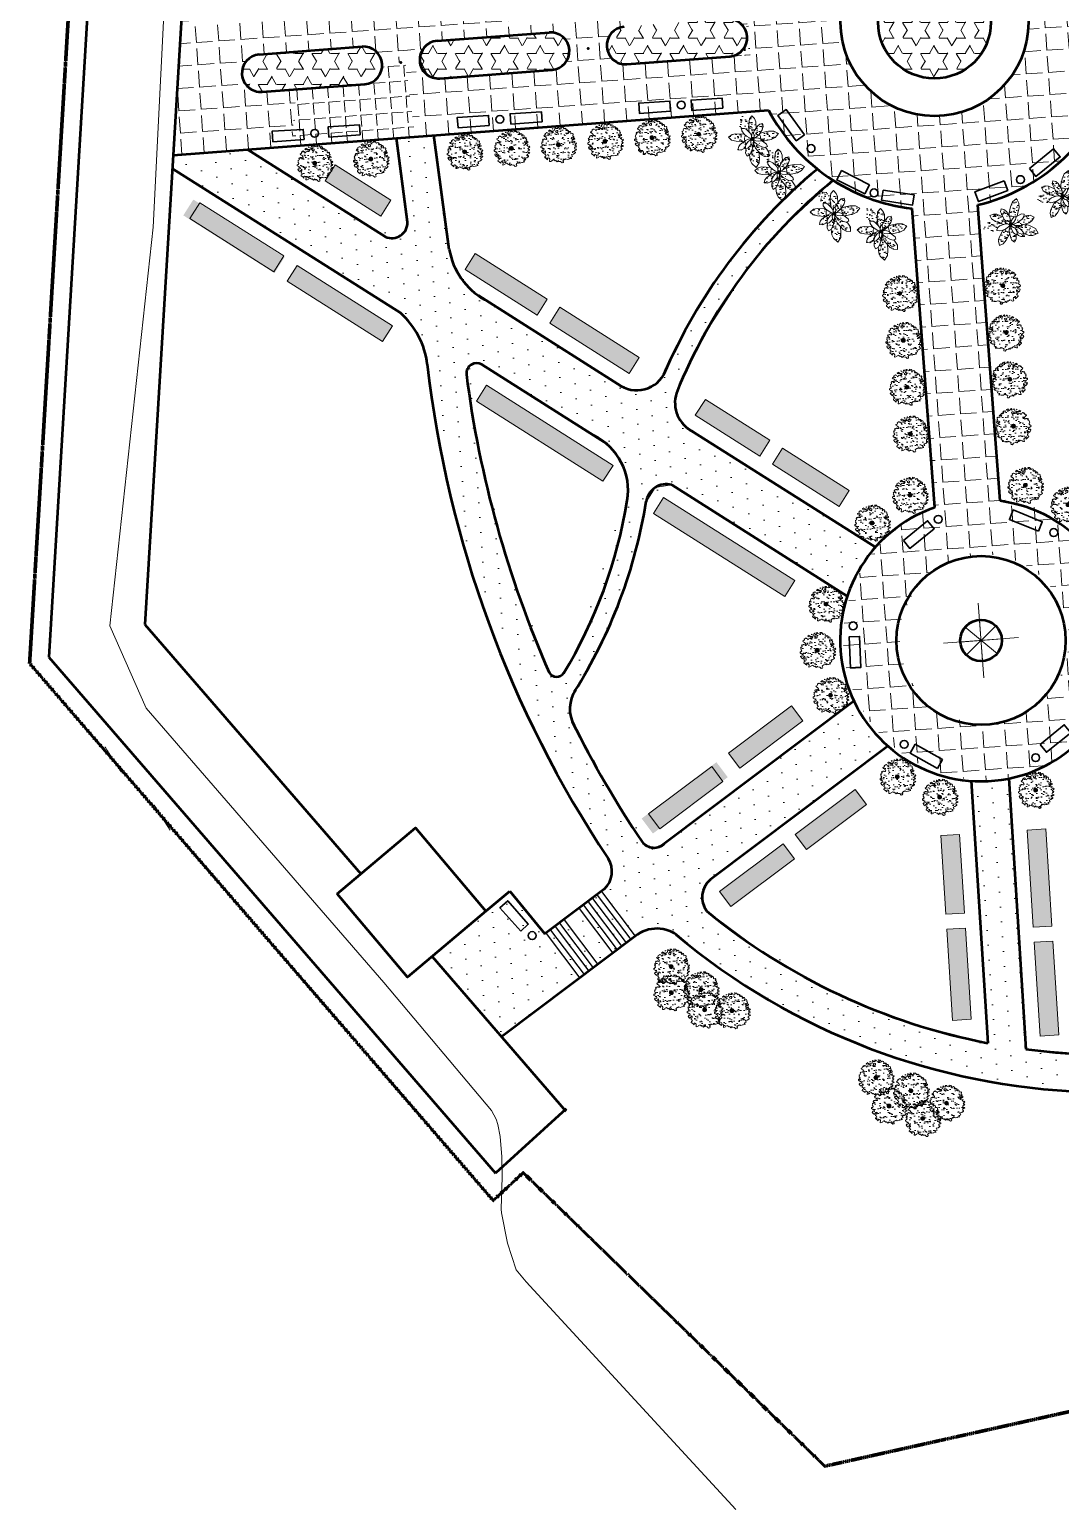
# Model space of a CAD drawing. Header units: millimetres. Extents: x -1763 to 200130, y 32327 to 185293.
# Drawn here: x -1763 to 53097, y 32327 to 111126 of the extents above; entities that cross this region are included whole.
import ezdxf

# ---------------------------------------------------------------- set-up
doc = ezdxf.new("R2010")
doc.units = ezdxf.units.MM
for name, pattern in [('HIDDEN', [9.525, 6.35, -3.175]), ('PS-GOST2.303 5', [24, 20, -1.5, 1, -1.5]), ('PS-GOST2.303 6', [12, 8, -1.5, 1, -1.5])]:
    doc.linetypes.add(name, pattern=pattern)
doc.layers.add('2', color=7, linetype='Continuous')
for name, color, linetype, lineweight in [('3', 7, 'Continuous', 9), ('4', 7, 'Continuous', 25), ('5', 7, 'Continuous', 20), ('bord', 7, 'PS-GOST2.303 6', 100), ('build', 7, 'Continuous', 90), ('parking', 7, 'Continuous', 15), ('road', 7, 'Continuous', 50), ('trees', 7, 'Continuous', 20)]:
    doc.layers.add(name, color=color, linetype=linetype, lineweight=lineweight)
pattern_1 = [(274.3221, (107564.3, 163134.55), (822.654, 62.174), [600, -225]), (4.3221, (107564.3, 163134.55), (-62.174, 822.654), [600, -225])]
pattern_2 = [(4, (-124235629.9, -85020526.1), (-82.832325, 1184.5574315), [863.6, -323.85]), (94, (-124235629.9, -85020526.1), (-1184.5574315, -82.832325), [863.6, -323.85])]
pattern_3 = [(94, (-123843172.2, -85020526.1), (-819.5010654, 340.5390314), [0, -793.75])]
pattern_4 = [(0, (-129531463.2, -103244618.1), (0, 824.889), [476.25, -476.25]), (60, (-129531463.2, -103244618.1), (-714.3748293, 412.4445), [476.25, -476.25]), (120, (-129531225.1, -103244205.6), (-714.3748293, -412.4445), [476.25, -476.25])]
pattern_5 = [(37.5, (-124632192.6, -85138317.2), (-32.000626, 978.8264747), [0, -772.16, 0, -863.6, 0, -825.5]), (7.5, (-124632192.6, -85138317.2), (899.046566, 1433.650201), [0, -416.56, 0, -695.96, 0, -266.7]), (327.5, (-124632817.5, -85138317.2), (1581.9847405, 2.8743694), [0, -254, 0, -914.4, 0, -1193.8]), (317.5, (-124632817.5, -85138317.2), (1527.112905, 445.858647), [0, -127, 0, -599.44, 0, -685.8])]

# ---------------------------------------------------------------- blocks, each defined once
blk = doc.blocks.new('K12-2')
at = {"linetype": 'Continuous'}
h = blk.add_hatch(dxfattribs=at)
h.set_pattern_fill('AR-SAND', scale=2, style=0)
h.paths.add_polyline_path([(107, 192), (104, 199), (111, 208), (105, 218), (93, 225), (78, 215), (60, 238), (63, 240), (37, 243), (33, 236), (49, 227), (27, 221), (8, 228), (3, 240), (-16, 239), (-3, 230), (-7, 220), (-36, 222), (-39, 233), (-44, 232), (-50, 213), (-48, 198), (-67, 191), (-88, 186), (-98, 177), (-64, 176), (-76, 160), (-96, 158), (-114, 163), (-120, 146), (-128, 141), (-137, 159), (-147, 162), (-154, 166), (-160, 163), (-168, 159), (-178, 153), (-177, 150), (-175, 145), (-182, 133), (-192, 128), (-198, 124), (-192, 115), (-186, 112), (-175, 107), (-161, 90), (-157, 80), (-162, 73), (-169, 73), (-176, 74), (-182, 78), (-187, 79), (-195, 75), (-201, 70), (-206, 74), (-214, 62), (-207, 54), (-210, 44), (-220, 40), (-228, 34), (-219, 30), (-226, 13), (-219, 8), (-213, -6), (-225, -19), (-236, -22), (-236, -36), (-225, -43), (-216, -45), (-213, -58), (-201, -48), (-200, -52), (-194, -74), (-205, -78), (-220, -76), (-226, -87), (-211, -107), (-196, -117), (-191, -102), (-182, -95), (-180, -82), (-172, -88), (-172, -103), (-183, -130), (-171, -140), (-164, -150), (-181, -159), (-183, -172), (-162, -187), (-145, -203), (-145, -187), (-139, -177), (-124, -183), (-114, -196), (-118, -228), (-103, -226), (-88, -220), (-85, -212), (-63, -202), (-60, -206), (-41, -219), (-32, -215), (-15, -233), (1, -214), (3, -226), (32, -228), (53, -247), (70, -243), (72, -232), (64, -218), (73, -208), (87, -196), (94, -200), (104, -192), (120, -200), (143, -194), (150, -193), (183, -185), (165, -178), (175, -167), (194, -158), (181, -134), (207, -128), (226, -114), (232, -110), (233, -101), (217, -94), (220, -81), (229, -73), (237, -72), (249, -65), (243, -58), (223, -56), (221, -41), (229, -30), (241, -33), (247, -16), (235, -16), (225, -3), (235, 5), (249, 19), (243, 27), (229, 23), (218, 29), (225, 51), (211, 42), (204, 44), (184, 52), (182, 51), (195, 65), (204, 67), (223, 79), (222, 90), (207, 97), (201, 90), (198, 82), (205, 77), (189, 74), (176, 85), (184, 98), (205, 103), (211, 112), (200, 123), (202, 142), (195, 151), (170, 147), (172, 164), (167, 178), (157, 181), (145, 166), (136, 170), (144, 183), (138, 196), (122, 201), (128, 190)])
h.paths.add_polyline_path([(-13, 164), (-28, 170), (-36, 184), (-21, 195), (-4, 192), (-5, 177)], flags=16)
h.paths.add_polyline_path([(26, 0, -1), (-26, 0, -1)], flags=16)
h = blk.add_hatch(color=256, dxfattribs=at)
edge = h.paths.add_edge_path()
edge.add_arc((0, 0), 26.1, 0, 360)
for p, q in [((-110, 204), (-131, 190)), ((-76, 221), (-84, 215)), ((-84, 215), (-73, 214)), ((-73, 214), (-72, 220)), ((-44, 232), (-50, 213)), ((-50, 213), (-48, 198)), ((-39, 233), (-44, 232)), ((-36, 222), (-39, 233)), ((-7, 220), (-36, 222)), ((3, 240), (-16, 239)), ((-16, 239), (-3, 230)), ((-3, 230), (-7, 220)), ((8, 228), (3, 240)), ((27, 221), (8, 228)), ((49, 227), (27, 221)), ((37, 243), (33, 236)), ((33, 236), (49, 227)), ((63, 240), (37, 243)), ((60, 238), (63, 240)), ((78, 215), (60, 238)), ((93, 225), (78, 215)), ((105, 218), (93, 225)), ((104, 199), (111, 208)), ((111, 208), (105, 218)), ((-220, 40), (-228, 34)), ((-228, 34), (-219, 30)), ((-219, 30), (-226, 13)), ((-226, 13), (-219, 8)), ((-210, 44), (-220, 40)), ((-219, 8), (-213, -6)), ((-206, 74), (-214, 62)), ((-214, 62), (-207, 54)), ((-207, 54), (-210, 44)), ((-201, 70), (-206, 74)), ((-195, 75), (-201, 70)), ((-192, 128), (-198, 124)), ((-198, 124), (-192, 115)), ((-187, 79), (-195, 75)), ((-182, 133), (-192, 128)), ((-192, 115), (-186, 112)), ((-182, 78), (-187, 79)), ((-186, 112), (-175, 107)), ((-175, 145), (-182, 133)), ((-176, 74), (-182, 78)), ((-168, 159), (-178, 153)), ((-178, 153), (-177, 150)), ((-177, 150), (-175, 145)), ((-169, 73), (-176, 74)), ((-175, 107), (-161, 90)), ((-162, 73), (-169, 73)), ((-160, 163), (-168, 159)), ((-157, 80), (-162, 73)), ((-161, 90), (-157, 80)), ((-154, 166), (-160, 163)), ((-147, 162), (-154, 166)), ((-137, 159), (-147, 162)), ((-128, 141), (-137, 159)), ((-131, 190), (-126, 183)), ((-120, 146), (-128, 141)), ((-126, 183), (-105, 186)), ((-114, 163), (-120, 146)), ((-96, 158), (-114, 163)), ((-111, 200), (-111, 200)), ((-95, 193), (-111, 200)), ((-105, 186), (-95, 193)), ((-88, 186), (-98, 177)), ((-98, 177), (-64, 176)), ((-76, 160), (-96, 158)), ((-67, 191), (-88, 186)), ((-64, 176), (-76, 160)), ((-48, 198), (-67, 191)), ((-21, 195), (-36, 184)), ((-36, 184), (-28, 170)), ((-28, 170), (-13, 164)), ((-4, 192), (-21, 195)), ((-13, 164), (-5, 177)), ((-5, 177), (-4, 192)), ((6, 4), (0, 0)), ((0, 0), (2, -5)), ((5, -3), (8, 1)), ((107, 192), (104, 199)), ((128, 190), (107, 192)), ((138, 196), (122, 201)), ((122, 201), (128, 190)), ((136, 170), (144, 183)), ((145, 166), (136, 170)), ((144, 183), (138, 196)), ((157, 181), (145, 166)), ((167, 178), (157, 181)), ((172, 164), (167, 178)), ((170, 147), (172, 164)), ((195, 151), (170, 147)), ((176, 85), (184, 98)), ((189, 74), (176, 85)), ((182, 51), (195, 65)), ((184, 52), (182, 51)), ((184, 98), (205, 103)), ((204, 44), (184, 52)), ((205, 77), (189, 74)), ((202, 142), (195, 151)), ((195, 65), (204, 67)), ((201, 90), (198, 82)), ((198, 82), (205, 77)), ((200, 123), (202, 142)), ((211, 112), (200, 123)), ((207, 97), (201, 90)), ((204, 67), (223, 79)), ((211, 42), (204, 44)), ((205, 103), (211, 112)), ((222, 90), (207, 97)), ((225, 51), (211, 42)), ((218, 29), (225, 51)), ((229, 23), (218, 29)), ((223, 79), (222, 90)), ((225, -3), (235, 5)), ((243, 27), (229, 23)), ((235, 5), (249, 19)), ((249, 19), (243, 27)), ((-225, -19), (-236, -22)), ((-236, -22), (-236, -36)), ((-236, -36), (-225, -43)), ((-220, -76), (-226, -87)), ((-226, -87), (-211, -107)), ((-213, -6), (-225, -19)), ((-225, -43), (-216, -45)), ((-205, -78), (-220, -76)), ((-216, -45), (-213, -58)), ((-213, -58), (-201, -48)), ((-211, -107), (-196, -117)), ((-194, -74), (-205, -78)), ((-201, -48), (-200, -52)), ((-200, -52), (-194, -74)), ((-196, -117), (-191, -102)), ((-191, -102), (-182, -95)), ((-172, -103), (-183, -130)), ((-183, -130), (-171, -140)), ((-181, -159), (-183, -172)), ((-183, -172), (-162, -187)), ((-182, -95), (-180, -82)), ((-164, -150), (-181, -159)), ((-180, -82), (-172, -88)), ((-172, -88), (-172, -103)), ((-171, -140), (-164, -150)), ((-162, -187), (-145, -203)), ((-145, -187), (-139, -177)), ((-145, -203), (-145, -187)), ((-139, -177), (-124, -183)), ((-124, -183), (-114, -196)), ((-114, -196), (-118, -228)), ((2, -5), (5, -3)), ((73, -208), (87, -196)), ((87, -196), (94, -200)), ((94, -200), (104, -192)), ((104, -192), (120, -200)), ((120, -200), (143, -194)), ((143, -194), (150, -193)), ((150, -193), (183, -185)), ((165, -178), (175, -167)), ((183, -185), (165, -178)), ((175, -167), (194, -158)), ((181, -134), (207, -128)), ((194, -158), (181, -134)), ((207, -128), (226, -114)), ((217, -94), (220, -81)), ((233, -101), (217, -94)), ((220, -81), (229, -73)), ((221, -41), (229, -30)), ((223, -56), (221, -41)), ((243, -58), (223, -56)), ((235, -16), (225, -3)), ((226, -114), (232, -110)), ((229, -30), (241, -33)), ((229, -73), (237, -72)), ((232, -110), (233, -101)), ((247, -16), (235, -16)), ((237, -72), (249, -65)), ((241, -33), (247, -16)), ((249, -65), (243, -58)), ((-118, -228), (-103, -226)), ((-103, -226), (-88, -220)), ((-88, -220), (-85, -212)), ((-85, -212), (-63, -202)), ((-63, -202), (-60, -206)), ((-60, -206), (-41, -219)), ((-41, -219), (-32, -215)), ((-32, -215), (-15, -233)), ((-15, -233), (1, -214)), ((1, -214), (3, -226)), ((3, -226), (32, -228)), ((32, -228), (53, -247)), ((53, -247), (70, -243)), ((64, -218), (73, -208)), ((72, -232), (64, -218)), ((70, -243), (72, -232))]:
    blk.add_line(p, q, dxfattribs=at)
blk.add_circle((0, 0), 26.1, dxfattribs=at)
blk = doc.blocks.new('I_FURN_PLANTS_3D - TYPE 1_P')
at = {"linetype": 'Continuous'}
h = blk.add_hatch(dxfattribs=at)
h.set_pattern_fill('AR-SAND', scale=2, style=0)
h.paths.add_polyline_path([(-9, 137), (-5, 186), (31, 280), (75, 356), (146, 398), (173, 321), (169, 247), (122, 125), (95, 88), (95, 114), (71, 109), (33, 126)])
h.paths.add_polyline_path([(223, 100), (250, 105), (327, 105), (386, 68), (344, 13), (296, -14), (152, -38), (81, -30), (51, -20), (39, -10), (26, -7), (27, -6), (27, 0), (62, 0), (112, 13), (191, 57), (221, 92)])
h.paths.add_polyline_path([(229, -25), (319, -70), (385, -117), (422, -197), (332, -223), (272, -215), (190, -177), (190, -170), (163, -125), (107, -58), (60, -25), (57, -24), (51, -20), (81, -30), (152, -38)])
h.paths.add_polyline_path([(57, -24), (60, -25), (107, -58), (163, -125), (190, -170), (190, -225), (137, -218), (103, -195), (81, -170), (87, -148), (77, -103), (59, -64), (65, -65), (98, -65), (78, -41)])
h.paths.add_polyline_path([(-11, -25), (-29, -62), (-39, -112), (-28, -220), (-14, -256), (25, -294), (57, -251), (61, -200), (59, -172), (44, -164), (26, -144), (0, -82), (-5, -46), (-3, -27)])
h.paths.add_polyline_path([(-110, -69), (-132, -75), (-215, -190), (-233, -246), (-225, -316), (-159, -300), (-107, -248), (-36, -147), (-38, -124), (-58, -117), (-84, -99)])
h.paths.add_polyline_path([(-239, 75), (-321, 81), (-391, 58), (-460, -1), (-390, -59), (-285, -77), (-213, -76), (-238, -64), (-208, -23), (-181, -5), (-130, 7), (-130, 17), (-149, 23)])
h.paths.add_polyline_path([(-110, 12), (-149, 23), (-245, 80), (-300, 125), (-319, 184), (-258, 199), (-203, 188), (-112, 137), (-95, 91), (-66, 56), (-95, 54), (-74, 31), (-50, 12), (-100, 14)])
h.paths.add_polyline_path([(-66, 56), (-95, 91), (-130, 183), (-139, 221), (-125, 267), (-79, 249), (-42, 210), (-4, 125), (6, 68), (3, 27), (-6, 26), (-10, 34), (-34, 51)])
h = blk.add_hatch(color=256, dxfattribs=at)
edge = h.paths.add_edge_path()
edge.add_arc((0, 0), 27.1, 0, 360)
at = {"color": 0, "linetype": 'ByBlock', "lineweight": -2}
for p, q in [((-8, -13), (-15, -12)), ((-7, -19), (-8, -13)), ((81, -30), (51, -20))]:
    blk.add_line(p, q, dxfattribs=at)
for points in [[(-3, 17), (2, 21), (6, 68), (-4, 125), (-42, 210), (-79, 249), (-125, 267), (-139, 221), (-130, 183), (-95, 91), (-66, 56)], [(95, 88), (122, 125), (169, 247), (173, 321), (146, 398), (75, 356), (31, 280), (-5, 186), (-9, 137)], [(-112, 136), (-203, 188), (-258, 199), (-319, 184), (-300, 125), (-239, 75), (-149, 23), (-110, 12)], [(-48, 12), (-52, 13), (-100, 14), (-181, -5), (-208, -23), (-238, -64), (-200, -83), (-138, -77), (-86, -62), (-40, -37), (-13, -10), (-13, -3)], [(12, 5), (17, 0), (62, 0), (112, 13), (191, 57), (221, 92), (233, 135), (191, 144), (116, 117)], [(223, 100), (250, 105), (327, 105), (386, 68), (344, 13), (296, -14), (152, -38), (81, -30)], [(-132, -75), (-215, -190), (-233, -246), (-225, -316), (-159, -300), (-107, -248), (-36, -147)], [(2, -16), (-10, -21), (-29, -62), (-39, -112), (-28, -220), (-14, -256), (25, -294), (57, -251), (61, -200), (59, -172)], [(59, -64), (77, -103), (87, -148), (78, -181), (44, -164), (26, -144), (0, -82), (-5, -46), (-2, -17)], [(81, -170), (103, -195), (137, -218), (190, -225), (190, -170), (163, -125), (107, -58), (60, -25), (57, -24)], [(190, -177), (272, -215), (332, -223), (422, -197), (385, -117), (319, -70), (229, -25)]]:
    blk.add_lwpolyline(points, dxfattribs=at)
for points in [[(-74, 31), (-33, 0), (-14, -3), (-5, 0), (-3, 2), (-2, 6), (-3, 21), (-10, 34), (-34, 51), (-63, 56), (-95, 54)], [(95, 87), (95, 114), (70, 109), (41, 84), (18, 57), (8, 33), (3, 10), (5, 6), (10, 5), (32, 11), (55, 28), (86, 66)], [(78, -41), (39, -10), (14, -2), (3, -3), (0, -11), (3, -25), (12, -40), (36, -58), (65, -65), (98, -65)]]:
    blk.add_lwpolyline(points, close=True, dxfattribs=at)
blk.add_lwpolyline([(71, 109, 0.158589), (-7, 130)], format="xyb", dxfattribs=at)
at = {"linetype": 'Continuous'}
blk.add_circle((0, 0), 27.1, dxfattribs=at)
at = {"color": 0, "linetype": 'ByBlock', "lineweight": -2}
for start, end in [(172.4345, 176.9296), (149.2581, 153.7532), (21.2653, 25.7604), (212.1423, 223.5771), (229.8179, 257.6637), (265.2848, 278.7499), (306.6551, 316.418), (323.0282, 344.4965)]:
    blk.add_arc((0, 0), 130, start, end, dxfattribs=at)

msp = doc.modelspace()

# ---------------------------------------------------------------- hatches: boundary and pattern name
at = {"layer": '3'}
h = msp.add_hatch(dxfattribs=at)
h.set_pattern_fill('ANGLE', color=256, scale=170, angle=4, style=0)
h.set_pattern_definition(pattern_2)
h.paths.add_polyline_path([(172157, 167627), (168957, 166201), (184378, 127133), (185213, 124817), (185947, 122101), (182980, 121389), (173560, 119127), (173794, 118155), (173934, 117572), (172864, 117315), (172724, 117898), (172490, 118871), (169817, 118229), (161051, 116124), (160988, 116284), (156525, 115213), (156142, 116183), (138155, 109083), (137823, 108952), (139755, 104059), (163218, 113320, -0.075269), (164677, 113655), (175831, 114498, 0.414214), (178596, 117715), (178522, 118690), (184196, 119093), (184268, 118144, 0.414214), (187486, 115379), (189371, 115521, 0.159928), (192253, 116714)], flags=16)
h.paths.add_polyline_path([(91333, 165453), (92468, 166430), (93299, 166849), (94748, 167180), (124602, 169436), (126275, 169280), (127633, 168688), (128548, 167952), (129277, 167006), (130090, 165120), (131321, 162001), (132033, 160198), (133200, 158777), (134150, 158376), (135911, 158504), (137803, 153711), (136049, 153018), (135278, 154972), (131650, 153540), (132142, 151476), (122535, 147684), (120643, 152477), (120944, 153697), (121723, 156848), (122299, 159425), (122255, 161326), (121634, 163283), (120689, 164733), (119266, 166011), (117595, 166841), (116721, 167076), (110546, 166870), (105729, 166506), (99873, 166063), (94316, 165643)])
h.paths.add_polyline_path([(123132, 154042), (122791, 154795), (123024, 155860), (123711, 158641), (124199, 160617), (124791, 163011), (125415, 165140), (126553, 165791), (127548, 165498), (128374, 164019), (129110, 162154), (130382, 158363), (130134, 157168), (129049, 155868), (127290, 155101), (124158, 153865)], flags=16)
h.paths.add_polyline_path([(81583, 166176), (82521, 166025), (83379, 165874), (84922, 164969), (85800, 163986), (86439, 162658), (88388, 138553), (88830, 135947), (89522, 134094), (92927, 135438), (91945, 137925), (119299, 146407), (122535, 147684), (120643, 152477), (97125, 143195), (95492, 142617), (94091, 142637), (92982, 143090), (92184, 143777), (91463, 145138), (91294, 146545), (90156, 162753), (90505, 164105), (90992, 165008), (91333, 165453), (91901, 165942), (92468, 166430), (92884, 166640), (94024, 167015), (94551, 167161)])
h.paths.add_polyline_path([(97165, 103696), (99521, 103941), (101376, 104498), (102138, 102566), (102160, 100419), (101514, 99389), (100295, 98618), (97106, 98371), (93259, 98942), (89980, 100196), (87306, 101879), (87306, 101879), (84078, 105138), (82569, 107536), (81202, 111105), (80747, 113642), (80660, 115362), (80768, 117276), (81067, 119062), (81634, 121035), (82220, 122477), (83076, 124099), (83457, 124705), (84829, 126514), (86012, 127745), (87287, 128831), (88373, 129485), (89400, 129666), (91069, 129159), (92191, 127768), (92953, 125836), (91422, 125096), (89346, 123560), (88468, 122646), (87209, 120865), (86387, 119095), (85751, 116312), (85708, 114602), (85857, 113239), (86495, 110955), (88124, 108107), (89281, 106835), (91040, 105468), (93787, 104205), (95174, 103870)], flags=16)
edge = h.paths.add_edge_path(flags=16)
edge.add_arc((94703, 114462), 3000, 0, 360)
h.paths.add_polyline_path([(172157, 167627), (168957, 166201), (185213, 124817), (185947, 122101), (173560, 119127), (173934, 117572), (172864, 117315), (172490, 118871), (161051, 116124), (160988, 116284), (156525, 115213), (156142, 116183), (137823, 108952), (139755, 104059), (160569, 112274), (162198, 112918), (163218, 113320), (163935, 113542), (164677, 113655), (176786, 114732), (177880, 115534), (178605, 117489), (178522, 118690), (184196, 119093), (184426, 117385), (184804, 116647), (185304, 116095), (187259, 115370), (188428, 115450), (191302, 116071), (192253, 116714)])
h.paths.add_polyline_path([(172157, 167627), (168957, 166201)], flags=17)
h.paths.add_polyline_path([(172157, 167627), (192253, 116714), (191302, 116071), (188428, 115450), (187259, 115370), (185304, 116095), (184804, 116647), (184426, 117385), (184196, 119093), (178522, 118690), (178605, 117489), (177880, 115534), (176786, 114732), (164677, 113655), (163935, 113542), (163218, 113320), (162198, 112918), (160569, 112274), (139755, 104059), (137823, 108952), (156142, 116183), (156525, 115213), (160988, 116284), (161051, 116124), (172490, 118871), (172864, 117315), (173934, 117572), (173560, 119127), (185947, 122101), (185213, 124817), (168957, 166201)], flags=17)
h.paths.add_polyline_path([(139755, 104059), (137823, 108952)], flags=17)
h.paths.add_polyline_path([(89522, 134094), (92927, 135438), (107944, 97392), (104642, 96042), (101772, 95279), (97660, 94862), (93640, 95260), (91561, 95983), (88249, 97150), (85926, 98553), (84129, 99962), (82235, 101860), (79451, 105946), (78188, 108951), (77904, 109890), (77778, 111387), (77472, 112609), (77456, 113333), (77327, 114974), (77313, 117868), (78007, 121219), (78526, 122742), (79402, 124696), (80164, 126051), (81493, 127958), (82850, 129515), (83745, 130387), (85443, 131778), (87666, 133195)])
edge = h.paths.add_edge_path()
edge.add_line((135924, 158509), (141295, 160629))
edge.add_line((141295, 160629), (160909, 171706))
edge.add_line((160909, 171706), (161910, 172135))
edge.add_line((161910, 172135), (163921, 172408))
edge.add_line((163921, 172408), (169560, 172834))
edge.add_line((169560, 172834), (186937, 174148))
edge.add_line((186937, 174148), (188040, 174109))
edge.add_line((188040, 174109), (189493, 173662))
edge.add_line((189493, 173662), (190611, 172921))
edge.add_line((190611, 172921), (174722, 171720))
edge.add_line((174722, 171720), (174090, 171603))
edge.add_line((174090, 171603), (173063, 171063))
edge.add_line((173063, 171063), (172405, 170321))
edge.add_line((172405, 170321), (171948, 168729))
edge.add_line((171948, 168729), (172157, 167627))
edge.add_line((172157, 167627), (168957, 166201))
edge.add_line((168957, 166201), (167985, 168464))
edge.add_line((167985, 168464), (166666, 170949))
edge.add_line((166666, 170949), (155588, 164661))
edge.add_line((155588, 164661), (154798, 166052))
edge.add_line((154798, 166052), (153841, 165509))
edge.add_line((153841, 165509), (154631, 164118))
edge.add_line((154631, 164118), (144382, 158300))
edge.add_line((144382, 158300), (144456, 158170))
edge.add_line((144456, 158170), (144463, 158151))
edge.add_line((144463, 158151), (140471, 155885))
edge.add_line((140471, 155885), (140854, 154915))
edge.add_line((140854, 154915), (137803, 153711))
edge.add_line((137803, 153711), (135911, 158504))
edge = h.paths.add_edge_path()
edge.add_line((137823, 108952), (139755, 104059))
edge.add_line((139755, 104059), (88077, 83661))
edge.add_line((88077, 83661), (87034, 82968))
edge.add_line((87034, 82968), (90415, 92335))
edge.add_line((90415, 92335), (90817, 90833))
edge.add_line((90817, 90833), (91317, 90190))
edge.add_line((91317, 90190), (93415, 89335))
edge.add_line((93415, 89335), (96221, 90223))
edge.add_line((96221, 90223), (104103, 93362))
edge.add_line((104103, 93362), (104928, 94169))
edge.add_line((104928, 94169), (105048, 94756))
edge.add_line((105048, 94756), (104626, 96082))
edge.add_line((104626, 96082), (107944, 97392))
edge.add_line((107944, 97392), (108814, 95188))
edge.add_line((108814, 95188), (134830, 107771))
edge.add_line((134830, 107771), (137823, 108952))
h.paths.add_polyline_path([(40038, 142103), (38223, 139798), (37638, 138037), (37516, 136739), (37812, 134731), (37812, 134731), (39759, 131620), (41298, 130544), (43793, 129809), (46574, 130019), (47492, 130459), (49269, 131682), (50698, 133600), (50977, 134228), (51445, 136739), (51381, 137682), (51073, 138986), (49780, 141259), (48067, 142710)])
edge = h.paths.add_edge_path(flags=16)
edge.add_arc((44481, 136739), 2489, 0, 360)
h.paths.add_polyline_path([(43733, 121159), (43071, 129919), (43793, 129809), (45006, 129794), (46202, 129991), (46568, 130095), (47218, 121486), (46397, 121520), (44520, 121343)])
h = msp.add_hatch(dxfattribs=at)
h.set_pattern_fill('ANGLE', color=256, scale=170, angle=4, style=0)
h.set_pattern_definition(pattern_2)
h.paths.add_polyline_path([(36425, 110767, 1), (56368, 112274, 0.000624), (56366, 112299), (56365, 112304), (56366, 112308, 0.998271)])
h.paths.add_polyline_path([(51383, 111897, -1), (41411, 111143, -1)], flags=16)
h = msp.add_hatch(dxfattribs=at)
h.set_pattern_fill('ANGLE', color=256, scale=170, angle=4, style=0)
h.set_pattern_definition(pattern_2)
h.paths.add_polyline_path([(25891, 110973, -0.414214), (26964, 110052), (28958, 110202, -0.414214), (29880, 111275), (30303, 111307), (30368, 112422), (26901, 113230), (24197, 113854), (17699, 113363), (18230, 109391), (18998, 109450, -0.414214), (19920, 110522)])
h.paths.add_polyline_path([(30368, 112422), (30480, 114329), (24197, 113854), (26901, 113230)])
h.paths.add_polyline_path([(34162, 111598), (36400, 111768, -0.039664), (36564, 113343), (36640, 114794), (30480, 114329), (30368, 112422), (31299, 112205)])
h.paths.add_polyline_path([(37125, 106808), (37215, 107558, -0.058019), (36551, 109773), (30185, 109292), (30008, 106270)])
h.paths.add_polyline_path([(30008, 106270), (30185, 109292), (30031, 109281, -0.414214), (28958, 110202), (26964, 110052, -0.414214), (26042, 108979), (20071, 108528, -0.414214), (18998, 109450), (18230, 109391), (18760, 105420)])
h.paths.add_polyline_path([(17761, 105345), (18760, 105420), (18230, 109391), (17004, 109299, -0.414214), (16082, 108226), (12441, 107951), (12166, 104922)], flags=17)
h.paths.add_polyline_path([(17761, 105345), (18760, 105420), (17699, 113363), (16702, 113287), (7657, 112604), (7578, 112109), (7353, 110261), (7300, 107575), (7383, 104753), (7374, 104560)])
h.paths.add_polyline_path([(10609, 107813), (16082, 108226, 0.414214), (17004, 109299, 0.414214), (15931, 110221), (10458, 109807, 0.414214), (9537, 108734, 0.414214)], flags=16)
h.paths.add_polyline_path([(7374, 104560), (7383, 104753), (7300, 107575), (7353, 110261), (7578, 112109), (7657, 112604), (6355, 112505), (5873, 104446)])
h.paths.add_polyline_path([(18566, 104890), (34542, 104890), (34542, 106390), (18566, 106390)], flags=9)
h = msp.add_hatch(dxfattribs=at)
h.set_pattern_fill('ANGLE', color=256, scale=3000, style=0)
h.set_pattern_definition(pattern_1)
h.paths.add_polyline_path([(36400, 111256, -0.012788), (36400, 111768), (35353, 111688, -0.295761), (36308, 111167, -0.225007)])
h.paths.add_polyline_path([(36551, 109773, -0.030101), (36412, 110968, -0.045324), (36386, 110977, -0.053506), (36425, 110767, -0.414369), (35503, 109694)])
h = msp.add_hatch(dxfattribs=at)
h.set_pattern_fill('ANGLE', color=256, scale=3000, style=0)
h.set_pattern_definition([(274.3221, (107599.3, 163137.2), (822.654, 62.174), [600, -225]), (4.3221, (107599.3, 163137.2), (-62.174, 822.654), [600, -225])])
h.paths.add_polyline_path([(36435, 111259, -0.012788), (36435, 111770), (35388, 111691, -0.295761), (36343, 111170, -0.225007)])
h.paths.add_polyline_path([(36586, 109776, -0.030101), (36447, 110971, -0.045324), (36421, 110980, -0.053506), (36460, 110770, -0.414369), (35538, 109697)])
h = msp.add_hatch(dxfattribs=at)
h.set_pattern_fill('ANGLE', color=256, scale=3000, style=0)
h.set_pattern_definition(pattern_1)
h.paths.add_polyline_path([(17761, 105345), (18760, 105420), (18230, 109391), (17004, 109299, -0.414214), (16082, 108226), (12441, 107951), (12166, 104922)])
at = {"layer": '3', "linetype": 'Continuous'}
h = msp.add_hatch(dxfattribs=at)
h.set_pattern_fill('DOTS', color=256, scale=500, angle=94, style=0)
h.set_pattern_definition(pattern_3)
edge = h.paths.add_edge_path()
edge.add_line((17519, 100021), (9838, 104746))
edge.add_line((9838, 104746), (5292, 104076))
edge.add_line((5292, 104076), (17976, 96035))
edge.add_line((17976, 96035), (22122, 96958))
edge.add_line((22122, 96958), (20768, 98698))
edge.add_line((20768, 98698), (19759, 105496))
edge.add_line((19759, 105496), (17761, 105345))
edge.add_line((17761, 105345), (18357, 100880))
edge.add_line((18357, 100880), (17982, 100161))
edge.add_line((17982, 100161), (15569, 101113))
h = msp.add_hatch(dxfattribs=at)
h.set_pattern_fill('DOTS', color=256, scale=500, angle=94, style=0)
h.set_pattern_definition(pattern_3)
edge = h.paths.add_edge_path()
edge.add_line((31098, 92090), (31982, 92743))
edge.add_line((31982, 92743), (34283, 97064))
edge.add_line((34283, 97064), (36255, 99768))
edge.add_line((36255, 99768), (40161, 103702))
edge.add_line((40161, 103702), (41003, 103100))
edge.add_line((41003, 103100), (39682, 101873))
edge.add_line((39682, 101873), (36563, 98537))
edge.add_line((36563, 98537), (34141, 94880))
edge.add_line((34141, 94880), (32583, 91262))
edge.add_line((32583, 91262), (31073, 91807))
at = {"layer": '3'}
h = msp.add_hatch(dxfattribs=at)
h.set_pattern_fill('ANGLE', color=256, scale=170, angle=4, style=0)
h.set_pattern_definition(pattern_2)
h.paths.add_polyline_path([(48676, 101791), (49867, 86026), (48843, 86097), (47299, 85936), (46383, 85682), (45181, 101591), (46365, 101520), (47602, 101597)])
at = {"layer": '3', "linetype": 'Continuous'}
h = msp.add_hatch(dxfattribs=at)
h.set_pattern_fill('DOTS', color=256, scale=500, angle=94, style=0)
h.set_pattern_definition(pattern_3)
edge = h.paths.add_edge_path()
edge.add_line((17976, 96035), (19037, 94598))
edge.add_line((19037, 94598), (19928, 91724))
edge.add_line((19928, 91724), (21288, 83962))
edge.add_line((21288, 83962), (24997, 74905))
edge.add_line((24997, 74905), (26053, 76725))
edge.add_line((26053, 76725), (23707, 82677))
edge.add_line((23707, 82677), (23114, 84676))
edge.add_line((23114, 84676), (21735, 93275))
edge.add_line((21735, 93275), (22033, 93362))
edge.add_line((22033, 93362), (28868, 89129))
edge.add_line((28868, 89129), (30092, 86579))
edge.add_line((30092, 86579), (26677, 76869))
edge.add_line((26677, 76869), (27285, 75949))
edge.add_line((27285, 75949), (28716, 78546))
edge.add_line((28716, 78546), (29658, 80747))
edge.add_line((29658, 80747), (31051, 85978))
edge.add_line((31051, 85978), (32410, 86884))
edge.add_line((32410, 86884), (32660, 90812))
edge.add_line((32660, 90812), (31155, 92034))
edge.add_line((31155, 92034), (29716, 92144))
edge.add_line((29716, 92144), (26736, 94033))
edge.add_line((26736, 94033), (23312, 96204))
edge.add_line((23312, 96204), (22122, 96958))
h = msp.add_hatch(dxfattribs=at)
h.set_pattern_fill('DOTS', color=256, scale=500, angle=94, style=0)
h.set_pattern_definition(pattern_3)
h.paths.add_polyline_path([(33538, 89720, -0.131561), (32870, 90310), (32410, 86884), (36814, 84091), (36800, 85074, -0.418408), (36648, 85224, -1.01116), (36948, 85221), (40769, 85136)])
h.paths.add_polyline_path([(40769, 85136), (36948, 85221, -0.403564), (36800, 85074), (36814, 84091), (41756, 80958, -0.058825), (42502, 82551), (42470, 84058)])
h.paths.add_polyline_path([(33883, 84625), (36721, 84625), (36721, 85825), (33883, 85825)], flags=25)
at = {"layer": '3'}
h = msp.add_hatch(dxfattribs=at)
h.set_pattern_fill('ANGLE', color=256, scale=170, angle=4, style=0)
h.set_pattern_definition(pattern_2)
h.paths.add_polyline_path([(41548, 78672, 1), (56548, 78672, 1)])
h.paths.add_polyline_path([(53548, 78672, -1), (44548, 78672, -1)], flags=16)
at = {"layer": '3', "linetype": 'Continuous'}
h = msp.add_hatch(dxfattribs=at)
h.set_pattern_fill('DOTS', color=256, scale=500, angle=94, style=0)
h.set_pattern_definition(pattern_3)
edge = h.paths.add_edge_path()
edge.add_line((27388, 76117), (26677, 76869))
edge.add_line((26677, 76869), (26288, 76662))
edge.add_line((26288, 76662), (24966, 74638))
edge.add_line((24966, 74638), (29263, 66392))
edge.add_line((29263, 66392), (28819, 65361))
edge.add_line((28819, 65361), (25686, 62999))
edge.add_line((25686, 62999), (23771, 65268))
edge.add_line((23771, 65268), (19685, 61737))
edge.add_line((19685, 61737), (23358, 57488))
edge.add_line((23358, 57488), (30595, 62942))
edge.add_line((30595, 62942), (32628, 62945))
edge.add_line((32628, 62945), (33796, 64530))
edge.add_line((33796, 64530), (34470, 65862))
edge.add_line((34470, 65862), (38033, 68548))
edge.add_line((38033, 68548), (43046, 72325))
edge.add_line((43046, 72325), (43909, 72976))
edge.add_line((43909, 72976), (43030, 73897))
edge.add_line((43030, 73897), (41986, 75283))
edge.add_line((41986, 75283), (32032, 67782))
edge.add_line((32032, 67782), (31414, 67564))
edge.add_line((31414, 67564), (29702, 69643))
edge.add_line((29702, 69643), (27217, 74063))
edge.add_line((27217, 74063), (27547, 76377))
h = msp.add_hatch(dxfattribs=at)
h.set_pattern_fill('DOTS', color=256, scale=500, angle=94, style=0)
h.set_pattern_definition(pattern_3)
edge = h.paths.add_edge_path()
edge.add_line((75193, 62791), (68048, 58929))
edge.add_line((68048, 58929), (59305, 56765))
edge.add_line((59305, 56765), (51261, 56831))
edge.add_line((51261, 56831), (50345, 71242))
edge.add_line((50345, 71242), (48349, 71115))
edge.add_line((48349, 71115), (49236, 57160))
edge.add_line((49236, 57160), (44440, 58501))
edge.add_line((44440, 58501), (41404, 59750))
edge.add_line((41404, 59750), (34278, 64175))
edge.add_line((34278, 64175), (33751, 64442))
edge.add_line((33751, 64442), (32628, 62945))
edge.add_line((32628, 62945), (37343, 59590))
edge.add_line((37343, 59590), (40336, 57993))
edge.add_line((40336, 57993), (44960, 56182))
edge.add_line((44960, 56182), (50025, 54990))
edge.add_line((50025, 54990), (55665, 54543))
edge.add_line((55665, 54543), (58695, 54672))
edge.add_line((58695, 54672), (61713, 55058))
edge.add_line((61713, 55058), (66137, 56110))
edge.add_line((66137, 56110), (71411, 58194))
edge.add_line((71411, 58194), (75045, 60246))
edge.add_line((75045, 60246), (76677, 61362))
at = {"layer": 'trees'}
h = msp.add_hatch(dxfattribs=at)
h.set_pattern_fill('STARS', color=256, scale=150, style=0)
h.set_pattern_definition(pattern_4)
edge = h.paths.add_edge_path()
edge.add_arc((46397, 111520), 3000, 0, 360)
at = {"layer": 'trees', "linetype": 'Continuous'}
h = msp.add_hatch(dxfattribs=at)
h.set_pattern_fill('STARS', color=256, scale=150, style=0)
h.set_pattern_definition(pattern_4)
h.paths.add_polyline_path([(35353, 111688), (29880, 111275, 0.414214), (28958, 110202, 0.414214), (30031, 109281), (35503, 109694, 0.414214), (36425, 110767, 0.414214)])
h = msp.add_hatch(dxfattribs=at)
h.set_pattern_fill('STARS', color=256, scale=150, style=0)
h.set_pattern_definition(pattern_4)
h.paths.add_polyline_path([(19955, 110525), (25891, 110973), (26363, 110911), (26653, 110737), (26941, 110253), (26967, 109976), (26978, 109762), (26725, 109324), (26578, 109194), (26350, 109053), (25775, 108959), (19995, 108525), (19678, 108592), (19441, 108724), (19206, 109111), (19033, 109452), (19041, 109675), (19157, 109927), (19237, 110177), (19453, 110313), (19634, 110446), (19795, 110485)])
at = {"layer": 'trees'}
h = msp.add_hatch(dxfattribs=at)
h.set_pattern_fill('STARS', color=256, scale=150, style=0)
h.set_pattern_definition(pattern_4)
h.paths.add_polyline_path([(16082, 108226, 0.414214), (17004, 109299, 0.414214), (15931, 110221), (10458, 109807, 0.392288), (9534, 108810, 0.018861), (9537, 108734, 0.414214), (10609, 107813)])
at = {"layer": 'trees', "linetype": 'Continuous'}
h = msp.add_hatch(dxfattribs=at)
h.set_pattern_fill('AR-SAND', color=256, scale=20, style=0)
h.set_pattern_definition(pattern_5)
h.paths.add_polyline_path([(51701, 62523), (52018, 57533), (53016, 57597), (52699, 62587)])
h.paths.add_polyline_path([(51650, 63322), (52648, 63385), (52319, 68562), (51321, 68498)])
h.paths.add_polyline_path([(57426, 72445), (57773, 73383), (65276, 70605), (64928, 69667)])
h.paths.add_polyline_path([(65679, 69390), (66026, 70327), (74279, 67272), (73931, 66334)])
h.paths.add_polyline_path([(59096, 76732), (64723, 74648), (65070, 75586), (59444, 77670)])
h.paths.add_polyline_path([(65473, 74371), (70513, 72505), (70860, 73443), (65821, 75309)])
h.paths.add_polyline_path([(71264, 72227), (76890, 70144), (77237, 71082), (71611, 73165)])
h.paths.add_polyline_path([(58966, 82069), (58364, 82868), (65587, 88312), (66189, 87513)])
h.paths.add_polyline_path([(59095, 89179), (55595, 86541), (54993, 87340), (58493, 89978)])
h.paths.add_polyline_path([(59734, 89661), (59132, 90459), (62327, 92867), (62929, 92068)])
h.paths.add_polyline_path([(66232, 94558), (65630, 95357), (71221, 99570), (71823, 98771)])
h.paths.add_polyline_path([(72461, 99253), (71860, 100051), (75853, 103060), (76455, 102262)])
edge = h.paths.add_edge_path()
edge.add_line((77093, 102743), (76492, 103542))
edge.add_line((76492, 103542), (78061, 104724))
edge.add_arc((97660, 115362), 22300, 197.19417, 208.49277, ccw=False)
edge.add_line((76356, 108770), (77380, 108848))
edge.add_arc((97660, 115362), 21300, 197.80964, 210.80387)
edge.add_line((79365, 104455), (77093, 102743))
edge = h.paths.add_edge_path()
edge.add_line((85556, 97836), (84965, 97028))
edge.add_arc((97660, 115362), 22300, 235.30127, 245.08966)
edge.add_line((88267, 95137), (88615, 96078))
edge.add_arc((97660, 115362), 21300, 235.37206, 244.87178, ccw=False)
h.paths.add_polyline_path([(75618, 94619), (75016, 95417), (79009, 98427), (79611, 97628)])
h.paths.add_polyline_path([(69389, 89924), (68787, 90723), (74377, 94936), (74979, 94137)])
edge = h.paths.add_edge_path()
edge.add_line((80250, 98109), (79648, 98908))
edge.add_line((79648, 98908), (82133, 100781))
edge.add_arc((97660, 115362), 21300, 223.20183, 233.21981)
edge.add_line((84906, 98302), (84314, 97496))
edge.add_arc((97660, 115362), 22300, 225.51288, 233.24153, ccw=False)
edge.add_line((82033, 99453), (80250, 98109))
edge = h.paths.add_edge_path()
edge.add_arc((97660, 115362), 22300, 254.34927, 276.05872)
edge.add_line((100013, 93187), (99908, 94181))
edge.add_arc((97660, 115362), 21300, 254.56714, 276.05872, ccw=False)
edge.add_line((91992, 94830), (91644, 93889))
edge = h.paths.add_edge_path()
edge.add_line((104612, 94174), (104276, 95116))
edge.add_arc((97660, 115362), 21300, 278.21066, 288.09552, ccw=False)
edge.add_line((100702, 94281), (100807, 93286))
edge.add_arc((97660, 115362), 22300, 278.11412, 288.16545)
h = msp.add_hatch(dxfattribs=at)
h.set_pattern_fill('AR-SAND', color=256, scale=20, style=0)
h.set_pattern_definition(pattern_5)
h.paths.add_polyline_path([(47728, 68270), (46730, 68206), (46997, 64015), (47995, 64078)], flags=17)
h.paths.add_polyline_path([(48046, 63280), (47048, 63217), (47356, 58366), (48354, 58430)], flags=17)
h.paths.add_polyline_path([(47728, 68270), (46730, 68206), (46997, 64015), (47995, 64078)], flags=17)
h.paths.add_polyline_path([(48046, 63280), (47048, 63217), (47356, 58366), (48354, 58430)], flags=17)
h.paths.add_polyline_path([(6417, 101232), (6952, 102076), (11804, 99000), (11269, 98156)])
h.paths.add_polyline_path([(14506, 103918), (17462, 102044), (16927, 101199), (13971, 103073)])
h.paths.add_polyline_path([(12480, 98572), (11945, 97727), (17012, 94514), (17548, 95359)])
h.paths.add_polyline_path([(21412, 98356), (21947, 99200), (25781, 96769), (25246, 95925)])
h.paths.add_polyline_path([(25922, 95496), (26457, 96341), (30680, 93664), (30144, 92819)])
h.paths.add_polyline_path([(22550, 92187), (22015, 91343), (28752, 87071), (29288, 87916)])
h.paths.add_polyline_path([(34203, 91430), (33667, 90586), (37094, 88413), (37629, 89258)])
h.paths.add_polyline_path([(37770, 87985), (38305, 88829), (41852, 86581), (41317, 85736)])
h.paths.add_polyline_path([(31981, 86208), (38963, 81782), (38428, 80937), (31446, 85364)])
h.paths.add_polyline_path([(38784, 75124), (39386, 74326), (36032, 71798), (35430, 72596)])
h.paths.add_polyline_path([(34791, 72115), (35393, 71316), (31411, 68316), (30810, 69114)])
h.paths.add_polyline_path([(46730, 68206), (47728, 68270), (47995, 64078), (46997, 64015)])
h.paths.add_polyline_path([(47048, 63217), (48046, 63280), (48354, 58430), (47356, 58366)])
h.paths.add_polyline_path([(42171, 70664), (42773, 69865), (39578, 67458), (38976, 68257)])
h.paths.add_polyline_path([(38337, 67775), (38939, 66977), (35554, 64425), (34952, 65224)])

# ---------------------------------------------------------------- linework, layer by layer
at = {"layer": '2', "linetype": 'Continuous', "lineweight": 20}
msp.add_lwpolyline([(9538, 168856), (9276, 165596), (8024, 150480), (6035, 125070), (4807, 100610), (2511, 79378), (4441, 74995), (17084, 60387), (22823, 53567), (23066, 53114), (23150, 52823), (23284, 52181), (23376, 51094), (23381, 50029), (23343, 48312), (23349, 48124), (23663, 46495), (24130, 45083), (24664, 44453), (35822, 32327), (35822, 32327)], dxfattribs=at)
at = {"layer": '3', "linetype": 'PS-GOST2.303 5', "flags": 128}
msp.add_lwpolyline([(20678, 108574), (25775, 108959), (26397, 109060), (26760, 109327), (26978, 109762), (26999, 110054), (26882, 110452), (26653, 110737), (26363, 110911), (25926, 110976), (19955, 110525), (19634, 110446), (19272, 110179), (19041, 109675), (19033, 109452), (19378, 108769), (19503, 108678), (19678, 108592), (20106, 108530), (20538, 108563)], close=True, dxfattribs=at)
at = {"layer": '3', "linetype": 'Continuous', "flags": 128}
for points in [[(46415, 85682), (45212, 101591), (43477, 101956), (42274, 102410), (41534, 102783), (41003, 103100), (38361, 100646), (37010, 99112), (36117, 97962), (34141, 94880), (33354, 93351), (32805, 92123), (32583, 91262), (32598, 91039), (32722, 90585), (33028, 90107), (33239, 89910), (43253, 83561), (43568, 83897), (44775, 84877), (45926, 85493), (46415, 85682), (45212, 101591)], [(41756, 80958), (32410, 86884), (31527, 86737), (31527, 86737), (31051, 85978), (30774, 84520), (30459, 83231), (30033, 81809), (29658, 80747), (28716, 78546), (28341, 77798), (27972, 77111), (27547, 76377), (27228, 75857), (27037, 75378), (26998, 74741), (27147, 74202), (28438, 71773), (28874, 71010), (29291, 70306), (30113, 68980), (30679, 68111), (30837, 67874), (31227, 67601), (31477, 67562), (32032, 67782), (42104, 75372), (41887, 75872), (41518, 77137), (41375, 78597), (41521, 80069), (41756, 80958)], [(50345, 71242), (51261, 56831), (54497, 56563), (56113, 56546), (58003, 56624), (60606, 56906), (63723, 57518), (66674, 58387), (69422, 59471), (71369, 60415), (73100, 61390), (75084, 62682), (75919, 63935), (76127, 65481), (75806, 66622), (75295, 67394), (74556, 68022), (55425, 75105), (55092, 74402), (54078, 73195), (52995, 72330), (51732, 71662), (50345, 71242)], [(43909, 72976), (34700, 66035), (34470, 65862), (34128, 65395), (34032, 64917), (34278, 64175), (37029, 62148), (39841, 60478), (42966, 59021), (45914, 57981), (49236, 57160), (48349, 71115), (47527, 71219), (46031, 71657), (44831, 72280), (43909, 72976)]]:
    msp.add_lwpolyline(points, close=True, dxfattribs=at)
at = {"layer": '4', "linetype": 'ByBlock', "lineweight": 18}
for p, q in [((49026, 76602), (48724, 80591)), ((50869, 78747), (46881, 78446))]:
    msp.add_line(p, q, dxfattribs=at)
at = {"layer": '5', "linetype": 'Continuous', "lineweight": 30}
for points in [[(32351, 106777), (30694, 106660), (30655, 107216), (32315, 107316)], [(35137, 106935), (33479, 106818), (33441, 107374), (35101, 107474)], [(22697, 106013), (21040, 105896), (21001, 106452), (22662, 106552)], [(25509, 106209), (23852, 106092), (23813, 106647), (25473, 106748)], [(39475, 105519), (38507, 106870), (38055, 106545), (39037, 105203)], [(12841, 105271), (11183, 105154), (11144, 105709), (12805, 105810)], [(15827, 105516), (14169, 105399), (14130, 105954), (15791, 106055)], [(51450, 103726), (52737, 104778), (53089, 104346), (51790, 103307)], [(42932, 102862), (41453, 103619), (41199, 103124), (42687, 102380)], [(43665, 102574), (45309, 102335), (45229, 101784), (43585, 102040)], [(50102, 103069), (48545, 102490), (48739, 101968), (50292, 102563)], [(51927, 84419), (50384, 85033), (50590, 85551), (52129, 84920)], [(44742, 83922), (46029, 84973), (46381, 84542), (45082, 83502)], [(41933, 77126), (41854, 78786), (42410, 78812), (42473, 77150)], [(52016, 73061), (53302, 74112), (53655, 73681), (52356, 72641)], [(46558, 71784), (45104, 72588), (45374, 73075), (46822, 72255)], [(24375, 63126), (23267, 64363), (23682, 64735), (24779, 63485)]]:
    msp.add_lwpolyline(points, close=True, dxfattribs=at)
for centre in [(32918, 107109), (23264, 106346), (13408, 105603), (39827, 104792), (50970, 103137), (43180, 102430), (46598, 85048), (52746, 84343), (42066, 79372), (44784, 73066), (51781, 72356), (24986, 62882)]:
    msp.add_circle(centre, 210, dxfattribs=at)
at = {"layer": 'bord'}
for p, q in [((3636, 167558), (-1763, 77378)), ((-1763, 77378), (22910, 48774)), ((24507, 50258), (22910, 48774))]:
    msp.add_line(p, q, dxfattribs=at)
at = {"layer": 'bord', "ltscale": 0.7}
for p, q in [((24507, 50258, -4080), (40559, 34628)), ((40559, 34628), (105663, 49163))]:
    msp.add_line(p, q, dxfattribs=at)
at = {"layer": 'build', "linetype": 'Continuous', "lineweight": 25, "flags": 128}
for points in [[(27965, 64682), (29754, 62308)], [(28204, 64862), (29993, 62488)], [(28444, 65043), (30233, 62669)], [(28683, 65223), (30472, 62850)], [(27485, 64320), (29274, 61947)], [(27725, 64501), (29514, 62127)], [(25968, 63177), (27757, 60803)], [(26208, 63358), (27997, 60984)], [(26447, 63538), (28236, 61164)], [(26687, 63719), (28476, 61345)], [(25728, 62996), (27517, 60623)]]:
    msp.add_lwpolyline(points, dxfattribs=at)
at = {"layer": 'parking', "linetype": 'HIDDEN', "ltscale": 0.5}
msp.add_line((3107, 71589), (2251, 72932), dxfattribs=at)
at = {"layer": 'parking', "linetype": 'Continuous', "ltscale": 0.5}
msp.add_line((5721, 68491), (4865, 69834), dxfattribs=at)
at = {"layer": 'road'}
for p, q in [((4538, 165878), (-734, 77715)), ((9242, 160777), (4378, 79446)), ((19920, 110522), (25891, 110973)), ((10458, 109807), (15931, 110221)), ((30031, 109281), (35503, 109694)), ((20071, 108528), (26042, 108979)), ((10609, 107813), (16082, 108226)), ((17761, 105345), (37559, 106841)), ((5873, 104446), (17761, 105345)), ((18357, 100880), (17761, 105345)), ((20570, 99420), (19759, 105496)), ((9838, 104746), (17174, 100095)), ((5831, 103735), (17976, 96035)), ((49898, 86026), (48707, 101791)), ((46415, 85682), (45212, 101591)), ((22122, 96958), (29716, 92144)), ((22303, 93291), (29000, 89046)), ((33239, 89910), (43253, 83561)), ((32410, 86884), (41756, 80958)), ((4378, 79446), (15857, 66166)), ((-734, 77715), (23025, 50227)), ((42104, 75372), (31893, 67677)), ((43909, 72976), (34470, 65862)), ((48349, 71115), (49236, 57160)), ((50345, 71242), (51261, 56831)), ((23793, 65248), (25663, 62982)), ((23793, 65248), (25663, 62982)), ((28818, 65346), (25663, 62982)), ((30595, 62942), (23358, 57488)), ((19659, 61767), (26781, 53527)), ((26799, 53662), (23025, 50227))]:
    msp.add_line(p, q, dxfattribs=at)
at = {"layer": 'road', "linetype": 'Continuous', "lineweight": 15}
for p, q in [((48792, 79696), (48958, 77497)), ((48024, 79299), (49726, 77895)), ((48091, 77821), (49659, 79373)), ((47775, 78514), (49975, 78680))]:
    msp.add_line(p, q, dxfattribs=at)
at = {"layer": 'road'}
msp.add_lwpolyline([(14604, 65108), (18773, 68626), (22522, 64183), (18352, 60665)], close=True, dxfattribs=at)
at = {"layer": 'road', "linetype": 'Continuous', "flags": 128}
msp.add_lwpolyline([(22522, 64183), (23801, 65239)], dxfattribs=at)
at = {"layer": 'road'}
for radius in [5000, 3000]:
    msp.add_circle((46397, 111520), radius, dxfattribs=at)
at = {"layer": 'road', "linetype": 'Continuous'}
for radius in [4500, 1103]:
    msp.add_circle((48875, 78597), radius, dxfattribs=at)
at = {"layer": 'road'}
for centre, radius, start, end in [((29955, 110278), 1000, 94.32206, 184.32206), ((35428, 110691), 1000, 4.32206, 94.32206), ((19995, 109525), 1000, 94.32206, 184.32206), ((25967, 109976), 1000, 4.32206, 94.32206), ((35428, 110691), 1000, 274.32206, 4.32206), ((10534, 108810), 1000, 94.32206, 184.32206), ((16007, 109223), 1000, 4.32206, 94.32206), ((25967, 109976), 1000, 274.32206, 4.32206), ((29955, 110278), 1000, 184.32206, 274.32206), ((16007, 109223), 1000, 274.32206, 4.32206), ((19995, 109525), 1000, 184.32206, 274.32206), ((10534, 108810), 1000, 184.32206, 274.32206), ((46397, 111520), 10000, 283.35714, 340.74388), ((46397, 111520), 10000, 207.90024, 263.19643), ((58906, 81180, 0), 29302, 129.76961, 156.75904), ((58906, 81180, 0), 28302, 129.24085, 158.02253), ((17519, 100859), 838, 245.69667, 1.40836), ((24314, 100061), 3799, 189.71534, 240.48532), ((15082, 92787), 4350, 6.82803, 48.30372), ((78902, 100143), 59892, 186.55689, 213.61618), ((22033, 92809), 553, 60.73246, 184.40682), ((30549, 93579), 1659, 239.87811, 343.02363), ((78902, 100143), 57892, 187.32015, 203.67102), ((34306, 91262, 0), 1722, 162.78595, 243.52493), ((26824, 86579), 3268, 350.62542, 63.9536), ((32132, 85828, 0), 1092, 75.26055, 172.091), ((4306, 90296, 0), 26091, 328.94509, 350.62558), ((4306, 90296, 0), 27091, 327.79204, 350.92611), ((26288, 77130), 468, 209.4108, 326.14582), ((28808, 74950, 0), 1822, 145.74609, 209.15061), ((78902, 100143), 57892, 206.55284, 213.8757), ((31477, 68374), 812, 217.96896, 313.17857), ((27968, 66294), 1264, 312.36864, 33.14083), ((35273, 64917), 1241, 130.32106, 216.67882), ((55665, 90325), 33782, 230.72075, 259.0296), ((31614, 61434), 1820, 44.31462, 124.03368), ((55665, 90325), 35782, 229.92314, 305.96067), ((55665, 90325), 33782, 262.50968, 305.08867)]:
    msp.add_arc(centre, radius, start, end, dxfattribs=at)
at = {"layer": 'road', "linetype": 'Continuous'}
msp.add_arc((48875, 78597), 7500, 109.15058, 82.15635, dxfattribs=at)
at = {"layer": 'road'}
for p in [(27961, 110127), (18001, 109374)]:
    msp.add_point(p, dxfattribs=at)
at = {"layer": 'trees'}
for p, q in [((14506, 103918), (17462, 102044)), ((13971, 103073), (16927, 101199)), ((7299, 101904), (11765, 99073)), ((6763, 101060), (11230, 98228)), ((12480, 98572), (17548, 95359)), ((21947, 99200), (25781, 96769)), ((11945, 97727), (17012, 94514)), ((21412, 98356), (25246, 95925)), ((26457, 96341), (30680, 93664)), ((25922, 95496), (30144, 92819)), ((22550, 92187), (29288, 87916)), ((34203, 91430), (37629, 89258)), ((22015, 91343), (28752, 87071)), ((33667, 90586), (37094, 88413)), ((38305, 88829), (41852, 86581)), ((37770, 87985), (41317, 85736)), ((31981, 86208), (38963, 81782)), ((31446, 85364), (38428, 80937)), ((38784, 75124), (35430, 72596)), ((39386, 74326), (36032, 71798)), ((34538, 71886), (31184, 69358)), ((35140, 71087), (31786, 68559)), ((42171, 70664), (38976, 68257)), ((42773, 69865), (39578, 67458)), ((52319, 68562), (52648, 63385)), ((38337, 67775), (34952, 65224)), ((46730, 68206), (46997, 64015)), ((47728, 68270), (47995, 64078)), ((51321, 68498), (51650, 63322)), ((38939, 66977), (35554, 64425)), ((47048, 63217), (47356, 58366)), ((48046, 63280), (48354, 58430)), ((51701, 62523), (52018, 57533)), ((52699, 62587), (53016, 57597))]:
    msp.add_line(p, q, dxfattribs=at)
at = {"layer": 'trees', "linetype": 'Continuous', "flags": 128}
for points in [[(13971, 103073), (14506, 103918)], [(6763, 101060), (7299, 101904)], [(16927, 101199), (17462, 102044)], [(11765, 99073), (11230, 98228)], [(11945, 97727), (12480, 98572)], [(21412, 98356), (21947, 99200)], [(25246, 95925), (25781, 96769)], [(25922, 95496), (26457, 96341)], [(17548, 95359), (17012, 94514)], [(30144, 92819), (30680, 93664)], [(22550, 92187), (22015, 91343)], [(34203, 91430), (33667, 90586)], [(37094, 88413), (37629, 89258)], [(37770, 87985), (38305, 88829)], [(29288, 87916), (28752, 87071)], [(31981, 86208), (31446, 85364)], [(41317, 85736), (41852, 86581)], [(38963, 81782), (38428, 80937)], [(38784, 75124), (39386, 74326)], [(35430, 72596), (36032, 71798)], [(34538, 71886), (35140, 71087)], [(42171, 70664), (42773, 69865)], [(31184, 69358), (31786, 68559)], [(51321, 68498), (52319, 68562)], [(38337, 67775), (38939, 66977)], [(38976, 68257), (39578, 67458)], [(46730, 68206), (47728, 68270)], [(46997, 64015), (46730, 68206), (47728, 68270), (47995, 64078), (46997, 64015)], [(34952, 65224), (35554, 64425)], [(46997, 64015), (47995, 64078)], [(47048, 63217), (48046, 63280)], [(47048, 63217), (48046, 63280), (48354, 58430), (47356, 58366), (47048, 63217)], [(51650, 63322), (52648, 63385)], [(51701, 62523), (52699, 62587)], [(47356, 58366), (48354, 58430)], [(52018, 57533), (53016, 57597)]]:
    msp.add_lwpolyline(points, dxfattribs=at)

# ---------------------------------------------------------------- block references
at = {"layer": 'trees'}
for name, p, xscale, yscale, zscale, rotation in [('I_FURN_PLANTS_3D - TYPE 1_P', (36717, 105312), 3.30220806063646, 3.30220806063646, 3.30220806063646, 301.9407833189826), ('I_FURN_PLANTS_3D - TYPE 1_P', (38115, 103541), 3.30220806063646, 3.30220806063646, 3.30220806063646, 301.9407833189826), ('I_FURN_PLANTS_3D - TYPE 1_P', (41059, 101334), 3.30220806063646, 3.30220806063646, 3.30220806063646, 301.9407833189826), ('I_FURN_PLANTS_3D - TYPE 1_P', (53209, 102255), 3.302208070948055, 3.302208070948055, 3.302208070948055, 7.218363925867603), ('I_FURN_PLANTS_3D - TYPE 1_P', (43558, 100376), 3.30220806063646, 3.30220806063646, 3.30220806063646, 301.9407833189826), ('I_FURN_PLANTS_3D - TYPE 1_P', (50457, 100761), 3.302208070948055, 3.302208070948055, 3.302208070948055, 7.218363925867603), ('K12-2', (50035, 97488), -3.919999928350585, 3.920000046491623, 3.92, 8.644126149534133), ('K12-2', (50223, 94995), -3.919999928350585, 3.920000046491623, 3.92, 8.644126149534133), ('K12-2', (50412, 92502), -3.919999928350585, 3.920000046491623, 3.92, 8.644126149534133), ('K12-2', (50600, 90009), -3.919999928350585, 3.920000046491623, 3.92, 8.644126149534133)]:
    msp.add_blockref(name, p, dxfattribs=dict(at, xscale=xscale, yscale=yscale, zscale=zscale, rotation=rotation))
at = {"layer": 'trees', "xscale": 3.920000046491623, "yscale": 3.920000046491623, "zscale": 3.920000046491623}
for p in [(33851, 105558), (23880, 104804), (26373, 104993), (28866, 105181), (31358, 105369), (44551, 97074), (44739, 94581), (44928, 92088), (45116, 89595), (51230, 86861), (45089, 86334), (53506, 85826), (43075, 84853), (40628, 80532), (40165, 78075), (40862, 75674), (44422, 71335), (46675, 70252), (51785, 70626), (32381, 61223), (32388, 59841), (33966, 60004), (34167, 58926), (35622, 58883), (43272, 55316), (45147, 54618), (43972, 53808), (47036, 53962), (45772, 53144)]:
    msp.add_blockref('K12-2', p, dxfattribs=at)
at = {"layer": 'trees', "linetype": 'Continuous', "xscale": 3.920000046491623, "yscale": 3.920000046491623, "zscale": 3.920000046491623}
for p in [(13406, 104013), (16398, 104239), (21387, 104616)]:
    msp.add_blockref('K12-2', p, dxfattribs=at)

doc.saveas('drawing.dxf')
